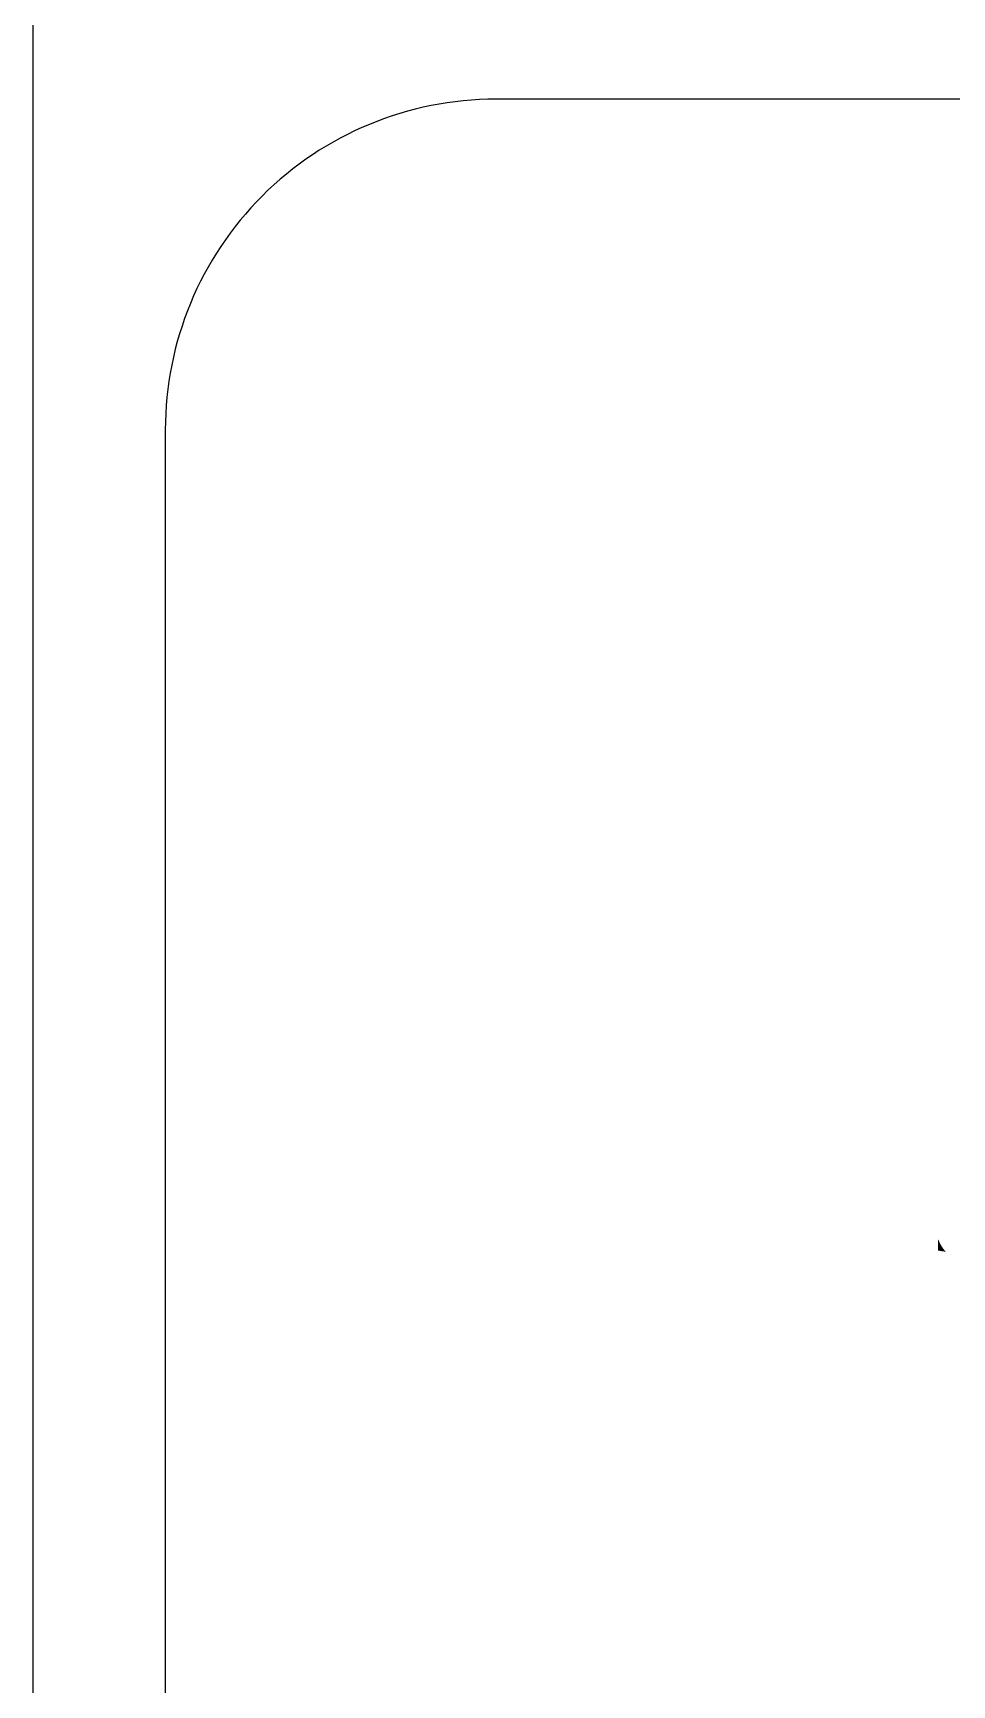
# Model space of a CAD drawing. Extents: x 0 to 420, y 0 to 297.
# Drawn here: x 352.5 to 359.45, y 69.85 to 82.34 of the extents above; entities that cross this region are included whole.
import ezdxf
from ezdxf.enums import TextEntityAlignment as Align

# ---------------------------------------------------------------- set-up
doc = ezdxf.new("R2010")
doc.units = 0
doc.layers.get('0').update_dxf_attribs({"linetype": 'CONTINUOUS'})
for name, color, linetype in [('TBLK18', 4, 'CONTINUOUS'), ('TBLK25', 1, 'CONTINUOUS'), ('TBLK35', 3, 'CONTINUOUS'), ('TBLK50', 7, 'CONTINUOUS')]:
    doc.layers.add(name, color=color, linetype=linetype)
doc.styles.add('ISO', font='iso3098b.shx')

# ---------------------------------------------------------------- blocks, each defined once
blk = doc.blocks.new('A3BBLK')
at = {"layer": 'TBLK50'}
blk.add_line((352.5, 4.5), (352.5, 292.5), dxfattribs=at)
blk = doc.blocks.new('a3_in_vtblk std dwg')
at = {"layer": 'TBLK50'}
blk.add_lwpolyline([(409.5, 40.5), (409.5, 79.341, 0.414214), (407, 81.841), (356, 81.841, 0.414214), (353.5, 79.341), (353.5, 40.5, 0.414214), (356, 38), (407, 38, 0.414214)], format="xyb", close=True, dxfattribs=at)
blk.add_blockref('A3BBLK', (0, 0))
at = {"layer": 'TBLK18', "style": 'ISO'}
blk.add_attdef('MR_DIRECTORATE', text='', height=1.5, dxfattribs=at).set_placement((381.5, 68.119), align=Align.CENTER)
for tag, p in [('STREET_NAME', (355.514, 62.1)), ('SUBURB_POSTCODE', (388.488, 62.1)), ('TELEPHONE_NO.', (368.306, 59.836)), ('FAX_NO.', (393.555, 59.836))]:
    blk.add_attdef(tag, p, '', height=1.5, dxfattribs=at)
at = {"layer": 'TBLK25', "style": 'ISO'}
for tag, height, p in [('MR_BRANCH', 2, (381.5, 65.199)), ('ROAD_SECTION', 1.75, (384.5, 29.162)), ('SLK', 1.75, (384.5, 26.108)), ('CHAINAGE', 1.75, (384.5, 19.205))]:
    blk.add_attdef(tag, text='', height=height, dxfattribs=at).set_placement(p, align=Align.CENTER)
for tag, p, height in [('FILE_NUMBER', (371.773, 54.237), 2.5), ('DESIGNED_/_DRAWN', (371.773, 49.487), 2), ('VERIFIED', (371.773, 44.487), 2), ('APPROVED', (371.773, 39.487), 2), ('LOCAL_AUTHORITY', (370.48, 16.733), 1.25)]:
    blk.add_attdef(tag, p, '', height=height, dxfattribs=at)
at = {"layer": 'TBLK35', "style": 'ISO', "width": 0.9}
for tag, p in [('ROAD_PROJECT&NUMBER', (384.5, 32.231)), ('DRAWING_DESCRIPTION', (384.5, 22.288))]:
    blk.add_attdef(tag, text='', height=2.5, dxfattribs=at).set_placement(p, align=Align.CENTER)
at = {"layer": 'TBLK50', "style": 'ISO'}
blk.add_attdef('MRWA_DRG_NUMBER', (356.288, 6.085), '', height=5, dxfattribs=at)

msp = doc.modelspace()

# ---------------------------------------------------------------- hatches: boundary and pattern name
at = {"layer": 'TBLK18', "linetype": 'Continuous', "lineweight": 0}
h = msp.add_hatch(color=256, dxfattribs=at)
edge = h.paths.add_edge_path()
edge.add_spline(control_points=[(359.344453, 73.224856), (359.344415, 73.22303), (359.34434, 73.219376), (359.344222, 73.213895), (359.344113, 73.208413), (359.343987, 73.202932), (359.34388, 73.19745), (359.343753, 73.191969), (359.343646, 73.186487), (359.343519, 73.181006), (359.343412, 73.175524), (359.343284, 73.170043), (359.343181, 73.164563), (359.343041, 73.159072), (359.342981, 73.153628), (359.342681, 73.148002), (359.343217, 73.143056), (359.340953, 73.136338), (359.346563, 73.136768), (359.349991, 73.13593), (359.353807, 73.135422), (359.357515, 73.134809), (359.361254, 73.134237), (359.364986, 73.133652), (359.368719, 73.133076), (359.372449, 73.132481), (359.376182, 73.131904), (359.379917, 73.131321), (359.383648, 73.130745), (359.387387, 73.130146), (359.391089, 73.129588), (359.39493, 73.128936), (359.398249, 73.128582), (359.405265, 73.126697), (359.395944, 73.134031), (359.392721, 73.138833), (359.387681, 73.144797), (359.383387, 73.150541), (359.379167, 73.156436), (359.37518, 73.162375), (359.371382, 73.168386), (359.367754, 73.174447), (359.364323, 73.180579), (359.361041, 73.186756), (359.35793, 73.192992), (359.354955, 73.199272), (359.352141, 73.205607), (359.349449, 73.211981), (359.34688, 73.218394), (359.345262, 73.222703), (359.344453, 73.224856)], knot_values=[0, 0, 0, 0, 0.054791261, 0.109653866, 0.164445127, 0.219308749, 0.27410001, 0.328963633, 0.383754893, 0.438618516, 0.493409777, 0.548273399, 0.60306466, 0.657928282, 0.712719543, 0.767583165, 0.82242166, 0.877285283, 0.915081127, 0.952876971, 0.990672815, 1.028409617, 1.066205461, 1.103977964, 1.141773808, 1.179510611, 1.217306455, 1.255102299, 1.292898143, 1.330634946, 1.36843079, 1.406163918, 1.443959762, 1.481696564, 1.557116445, 1.631570598, 1.705158253, 1.777976657, 1.850138996, 1.921715456, 1.992768077, 2.063375656, 2.133611729, 2.203534561, 2.273204805, 2.3426593, 2.411986677, 2.481143745, 2.550218025, 2.619224045, 2.619224045, 2.619224045, 2.619224045], degree=3, periodic=0)
h = msp.add_hatch(color=256, dxfattribs=at)
edge = h.paths.add_edge_path()
edge.add_spline(control_points=[(359.344453, 73.224856), (359.344415, 73.22303), (359.34434, 73.219376), (359.344222, 73.213895), (359.344113, 73.208413), (359.343987, 73.202932), (359.34388, 73.19745), (359.343753, 73.191969), (359.343646, 73.186487), (359.343519, 73.181006), (359.343412, 73.175524), (359.343284, 73.170043), (359.343181, 73.164563), (359.343041, 73.159072), (359.342981, 73.153628), (359.342681, 73.148002), (359.343217, 73.143056), (359.340953, 73.136338), (359.346563, 73.136768), (359.349991, 73.13593), (359.353807, 73.135422), (359.357515, 73.134809), (359.361254, 73.134237), (359.364986, 73.133652), (359.368719, 73.133076), (359.372449, 73.132481), (359.376182, 73.131904), (359.379917, 73.131321), (359.383648, 73.130745), (359.387387, 73.130146), (359.391089, 73.129588), (359.39493, 73.128936), (359.398249, 73.128582), (359.405265, 73.126697), (359.395944, 73.134031), (359.392721, 73.138833), (359.387681, 73.144797), (359.383387, 73.150541), (359.379167, 73.156436), (359.37518, 73.162375), (359.371382, 73.168386), (359.367754, 73.174447), (359.364323, 73.180579), (359.361041, 73.186756), (359.35793, 73.192992), (359.354955, 73.199272), (359.352141, 73.205607), (359.349449, 73.211981), (359.34688, 73.218394), (359.345262, 73.222703), (359.344453, 73.224856)], knot_values=[0, 0, 0, 0, 0.054791261, 0.109653866, 0.164445127, 0.219308749, 0.27410001, 0.328963633, 0.383754893, 0.438618516, 0.493409777, 0.548273399, 0.60306466, 0.657928282, 0.712719543, 0.767583165, 0.82242166, 0.877285283, 0.915081127, 0.952876971, 0.990672815, 1.028409617, 1.066205461, 1.103977964, 1.141773808, 1.179510611, 1.217306455, 1.255102299, 1.292898143, 1.330634946, 1.36843079, 1.406163918, 1.443959762, 1.481696564, 1.557116445, 1.631570598, 1.705158253, 1.777976657, 1.850138996, 1.921715456, 1.992768077, 2.063375656, 2.133611729, 2.203534561, 2.273204805, 2.3426593, 2.411986677, 2.481143745, 2.550218025, 2.619224045, 2.619224045, 2.619224045, 2.619224045], degree=3, periodic=0)
h = msp.add_hatch(color=256, dxfattribs=at)
edge = h.paths.add_edge_path()
edge.add_spline(control_points=[(359.344453, 73.224856), (359.344415, 73.22303), (359.34434, 73.219376), (359.344222, 73.213895), (359.344113, 73.208413), (359.343987, 73.202932), (359.34388, 73.19745), (359.343753, 73.191969), (359.343646, 73.186487), (359.343519, 73.181006), (359.343412, 73.175524), (359.343284, 73.170043), (359.343181, 73.164563), (359.343041, 73.159072), (359.342981, 73.153628), (359.342681, 73.148002), (359.343217, 73.143056), (359.340953, 73.136338), (359.346563, 73.136768), (359.349991, 73.13593), (359.353807, 73.135422), (359.357515, 73.134809), (359.361254, 73.134237), (359.364986, 73.133652), (359.368719, 73.133076), (359.372449, 73.132481), (359.376182, 73.131904), (359.379917, 73.131321), (359.383648, 73.130745), (359.387387, 73.130146), (359.391089, 73.129588), (359.39493, 73.128936), (359.398249, 73.128582), (359.405265, 73.126697), (359.395944, 73.134031), (359.392721, 73.138833), (359.387681, 73.144797), (359.383387, 73.150541), (359.379167, 73.156436), (359.37518, 73.162375), (359.371382, 73.168386), (359.367754, 73.174447), (359.364323, 73.180579), (359.361041, 73.186756), (359.35793, 73.192992), (359.354955, 73.199272), (359.352141, 73.205607), (359.349449, 73.211981), (359.34688, 73.218394), (359.345262, 73.222703), (359.344453, 73.224856)], knot_values=[0, 0, 0, 0, 0.054791261, 0.109653866, 0.164445127, 0.219308749, 0.27410001, 0.328963633, 0.383754893, 0.438618516, 0.493409777, 0.548273399, 0.60306466, 0.657928282, 0.712719543, 0.767583165, 0.82242166, 0.877285283, 0.915081127, 0.952876971, 0.990672815, 1.028409617, 1.066205461, 1.103977964, 1.141773808, 1.179510611, 1.217306455, 1.255102299, 1.292898143, 1.330634946, 1.36843079, 1.406163918, 1.443959762, 1.481696564, 1.557116445, 1.631570598, 1.705158253, 1.777976657, 1.850138996, 1.921715456, 1.992768077, 2.063375656, 2.133611729, 2.203534561, 2.273204805, 2.3426593, 2.411986677, 2.481143745, 2.550218025, 2.619224045, 2.619224045, 2.619224045, 2.619224045], degree=3, periodic=0)
h = msp.add_hatch(color=256, dxfattribs=at)
edge = h.paths.add_edge_path()
edge.add_spline(control_points=[(359.344453, 73.224856), (359.344415, 73.22303), (359.34434, 73.219376), (359.344222, 73.213895), (359.344113, 73.208413), (359.343987, 73.202932), (359.34388, 73.19745), (359.343753, 73.191969), (359.343646, 73.186487), (359.343519, 73.181006), (359.343412, 73.175524), (359.343284, 73.170043), (359.343181, 73.164563), (359.343041, 73.159072), (359.342981, 73.153628), (359.342681, 73.148002), (359.343217, 73.143056), (359.340953, 73.136338), (359.346563, 73.136768), (359.349991, 73.13593), (359.353807, 73.135422), (359.357515, 73.134809), (359.361254, 73.134237), (359.364986, 73.133652), (359.368719, 73.133076), (359.372449, 73.132481), (359.376182, 73.131904), (359.379917, 73.131321), (359.383648, 73.130745), (359.387387, 73.130146), (359.391089, 73.129588), (359.39493, 73.128936), (359.398249, 73.128582), (359.405265, 73.126697), (359.395944, 73.134031), (359.392721, 73.138833), (359.387681, 73.144797), (359.383387, 73.150541), (359.379167, 73.156436), (359.37518, 73.162375), (359.371382, 73.168386), (359.367754, 73.174447), (359.364323, 73.180579), (359.361041, 73.186756), (359.35793, 73.192992), (359.354955, 73.199272), (359.352141, 73.205607), (359.349449, 73.211981), (359.34688, 73.218394), (359.345262, 73.222703), (359.344453, 73.224856)], knot_values=[0, 0, 0, 0, 0.054791261, 0.109653866, 0.164445127, 0.219308749, 0.27410001, 0.328963633, 0.383754893, 0.438618516, 0.493409777, 0.548273399, 0.60306466, 0.657928282, 0.712719543, 0.767583165, 0.82242166, 0.877285283, 0.915081127, 0.952876971, 0.990672815, 1.028409617, 1.066205461, 1.103977964, 1.141773808, 1.179510611, 1.217306455, 1.255102299, 1.292898143, 1.330634946, 1.36843079, 1.406163918, 1.443959762, 1.481696564, 1.557116445, 1.631570598, 1.705158253, 1.777976657, 1.850138996, 1.921715456, 1.992768077, 2.063375656, 2.133611729, 2.203534561, 2.273204805, 2.3426593, 2.411986677, 2.481143745, 2.550218025, 2.619224045, 2.619224045, 2.619224045, 2.619224045], degree=3, periodic=0)
h = msp.add_hatch(color=256, dxfattribs=at)
edge = h.paths.add_edge_path()
edge.add_spline(control_points=[(359.344453, 73.224856), (359.344415, 73.22303), (359.34434, 73.219376), (359.344222, 73.213895), (359.344113, 73.208413), (359.343987, 73.202932), (359.34388, 73.19745), (359.343753, 73.191969), (359.343646, 73.186487), (359.343519, 73.181006), (359.343412, 73.175524), (359.343284, 73.170043), (359.343181, 73.164563), (359.343041, 73.159072), (359.342981, 73.153628), (359.342681, 73.148002), (359.343217, 73.143056), (359.340953, 73.136338), (359.346563, 73.136768), (359.349991, 73.13593), (359.353807, 73.135422), (359.357515, 73.134809), (359.361254, 73.134237), (359.364986, 73.133652), (359.368719, 73.133076), (359.372449, 73.132481), (359.376182, 73.131904), (359.379917, 73.131321), (359.383648, 73.130745), (359.387387, 73.130146), (359.391089, 73.129588), (359.39493, 73.128936), (359.398249, 73.128582), (359.405265, 73.126697), (359.395944, 73.134031), (359.392721, 73.138833), (359.387681, 73.144797), (359.383387, 73.150541), (359.379167, 73.156436), (359.37518, 73.162375), (359.371382, 73.168386), (359.367754, 73.174447), (359.364323, 73.180579), (359.361041, 73.186756), (359.35793, 73.192992), (359.354955, 73.199272), (359.352141, 73.205607), (359.349449, 73.211981), (359.34688, 73.218394), (359.345262, 73.222703), (359.344453, 73.224856)], knot_values=[0, 0, 0, 0, 0.054791261, 0.109653866, 0.164445127, 0.219308749, 0.27410001, 0.328963633, 0.383754893, 0.438618516, 0.493409777, 0.548273399, 0.60306466, 0.657928282, 0.712719543, 0.767583165, 0.82242166, 0.877285283, 0.915081127, 0.952876971, 0.990672815, 1.028409617, 1.066205461, 1.103977964, 1.141773808, 1.179510611, 1.217306455, 1.255102299, 1.292898143, 1.330634946, 1.36843079, 1.406163918, 1.443959762, 1.481696564, 1.557116445, 1.631570598, 1.705158253, 1.777976657, 1.850138996, 1.921715456, 1.992768077, 2.063375656, 2.133611729, 2.203534561, 2.273204805, 2.3426593, 2.411986677, 2.481143745, 2.550218025, 2.619224045, 2.619224045, 2.619224045, 2.619224045], degree=3, periodic=0)
h = msp.add_hatch(color=256, dxfattribs=at)
edge = h.paths.add_edge_path()
edge.add_spline(control_points=[(359.344453, 73.224856), (359.344415, 73.22303), (359.34434, 73.219376), (359.344222, 73.213895), (359.344113, 73.208413), (359.343987, 73.202932), (359.34388, 73.19745), (359.343753, 73.191969), (359.343646, 73.186487), (359.343519, 73.181006), (359.343412, 73.175524), (359.343284, 73.170043), (359.343181, 73.164563), (359.343041, 73.159072), (359.342981, 73.153628), (359.342681, 73.148002), (359.343217, 73.143056), (359.340953, 73.136338), (359.346563, 73.136768), (359.349991, 73.13593), (359.353807, 73.135422), (359.357515, 73.134809), (359.361254, 73.134237), (359.364986, 73.133652), (359.368719, 73.133076), (359.372449, 73.132481), (359.376182, 73.131904), (359.379917, 73.131321), (359.383648, 73.130745), (359.387387, 73.130146), (359.391089, 73.129588), (359.39493, 73.128936), (359.398249, 73.128582), (359.405265, 73.126697), (359.395944, 73.134031), (359.392721, 73.138833), (359.387681, 73.144797), (359.383387, 73.150541), (359.379167, 73.156436), (359.37518, 73.162375), (359.371382, 73.168386), (359.367754, 73.174447), (359.364323, 73.180579), (359.361041, 73.186756), (359.35793, 73.192992), (359.354955, 73.199272), (359.352141, 73.205607), (359.349449, 73.211981), (359.34688, 73.218394), (359.345262, 73.222703), (359.344453, 73.224856)], knot_values=[0, 0, 0, 0, 0.054791261, 0.109653866, 0.164445127, 0.219308749, 0.27410001, 0.328963633, 0.383754893, 0.438618516, 0.493409777, 0.548273399, 0.60306466, 0.657928282, 0.712719543, 0.767583165, 0.82242166, 0.877285283, 0.915081127, 0.952876971, 0.990672815, 1.028409617, 1.066205461, 1.103977964, 1.141773808, 1.179510611, 1.217306455, 1.255102299, 1.292898143, 1.330634946, 1.36843079, 1.406163918, 1.443959762, 1.481696564, 1.557116445, 1.631570598, 1.705158253, 1.777976657, 1.850138996, 1.921715456, 1.992768077, 2.063375656, 2.133611729, 2.203534561, 2.273204805, 2.3426593, 2.411986677, 2.481143745, 2.550218025, 2.619224045, 2.619224045, 2.619224045, 2.619224045], degree=3, periodic=0)
h = msp.add_hatch(color=256, dxfattribs=at)
edge = h.paths.add_edge_path()
edge.add_spline(control_points=[(359.344453, 73.224856), (359.344415, 73.22303), (359.34434, 73.219376), (359.344222, 73.213895), (359.344113, 73.208413), (359.343987, 73.202932), (359.34388, 73.19745), (359.343753, 73.191969), (359.343646, 73.186487), (359.343519, 73.181006), (359.343412, 73.175524), (359.343284, 73.170043), (359.343181, 73.164563), (359.343041, 73.159072), (359.342981, 73.153628), (359.342681, 73.148002), (359.343217, 73.143056), (359.340953, 73.136338), (359.346563, 73.136768), (359.349991, 73.13593), (359.353807, 73.135422), (359.357515, 73.134809), (359.361254, 73.134237), (359.364986, 73.133652), (359.368719, 73.133076), (359.372449, 73.132481), (359.376182, 73.131904), (359.379917, 73.131321), (359.383648, 73.130745), (359.387387, 73.130146), (359.391089, 73.129588), (359.39493, 73.128936), (359.398249, 73.128582), (359.405265, 73.126697), (359.395944, 73.134031), (359.392721, 73.138833), (359.387681, 73.144797), (359.383387, 73.150541), (359.379167, 73.156436), (359.37518, 73.162375), (359.371382, 73.168386), (359.367754, 73.174447), (359.364323, 73.180579), (359.361041, 73.186756), (359.35793, 73.192992), (359.354955, 73.199272), (359.352141, 73.205607), (359.349449, 73.211981), (359.34688, 73.218394), (359.345262, 73.222703), (359.344453, 73.224856)], knot_values=[0, 0, 0, 0, 0.054791261, 0.109653866, 0.164445127, 0.219308749, 0.27410001, 0.328963633, 0.383754893, 0.438618516, 0.493409777, 0.548273399, 0.60306466, 0.657928282, 0.712719543, 0.767583165, 0.82242166, 0.877285283, 0.915081127, 0.952876971, 0.990672815, 1.028409617, 1.066205461, 1.103977964, 1.141773808, 1.179510611, 1.217306455, 1.255102299, 1.292898143, 1.330634946, 1.36843079, 1.406163918, 1.443959762, 1.481696564, 1.557116445, 1.631570598, 1.705158253, 1.777976657, 1.850138996, 1.921715456, 1.992768077, 2.063375656, 2.133611729, 2.203534561, 2.273204805, 2.3426593, 2.411986677, 2.481143745, 2.550218025, 2.619224045, 2.619224045, 2.619224045, 2.619224045], degree=3, periodic=0)
h = msp.add_hatch(color=256, dxfattribs=at)
edge = h.paths.add_edge_path()
edge.add_spline(control_points=[(359.344453, 73.224856), (359.344415, 73.22303), (359.34434, 73.219376), (359.344222, 73.213895), (359.344113, 73.208413), (359.343987, 73.202932), (359.34388, 73.19745), (359.343753, 73.191969), (359.343646, 73.186487), (359.343519, 73.181006), (359.343412, 73.175524), (359.343284, 73.170043), (359.343181, 73.164563), (359.343041, 73.159072), (359.342981, 73.153628), (359.342681, 73.148002), (359.343217, 73.143056), (359.340953, 73.136338), (359.346563, 73.136768), (359.349991, 73.13593), (359.353807, 73.135422), (359.357515, 73.134809), (359.361254, 73.134237), (359.364986, 73.133652), (359.368719, 73.133076), (359.372449, 73.132481), (359.376182, 73.131904), (359.379917, 73.131321), (359.383648, 73.130745), (359.387387, 73.130146), (359.391089, 73.129588), (359.39493, 73.128936), (359.398249, 73.128582), (359.405265, 73.126697), (359.395944, 73.134031), (359.392721, 73.138833), (359.387681, 73.144797), (359.383387, 73.150541), (359.379167, 73.156436), (359.37518, 73.162375), (359.371382, 73.168386), (359.367754, 73.174447), (359.364323, 73.180579), (359.361041, 73.186756), (359.35793, 73.192992), (359.354955, 73.199272), (359.352141, 73.205607), (359.349449, 73.211981), (359.34688, 73.218394), (359.345262, 73.222703), (359.344453, 73.224856)], knot_values=[0, 0, 0, 0, 0.054791261, 0.109653866, 0.164445127, 0.219308749, 0.27410001, 0.328963633, 0.383754893, 0.438618516, 0.493409777, 0.548273399, 0.60306466, 0.657928282, 0.712719543, 0.767583165, 0.82242166, 0.877285283, 0.915081127, 0.952876971, 0.990672815, 1.028409617, 1.066205461, 1.103977964, 1.141773808, 1.179510611, 1.217306455, 1.255102299, 1.292898143, 1.330634946, 1.36843079, 1.406163918, 1.443959762, 1.481696564, 1.557116445, 1.631570598, 1.705158253, 1.777976657, 1.850138996, 1.921715456, 1.992768077, 2.063375656, 2.133611729, 2.203534561, 2.273204805, 2.3426593, 2.411986677, 2.481143745, 2.550218025, 2.619224045, 2.619224045, 2.619224045, 2.619224045], degree=3, periodic=0)

# ---------------------------------------------------------------- block references
msp.add_blockref('a3_in_vtblk std dwg', (0, 0))

doc.saveas('drawing.dxf')
